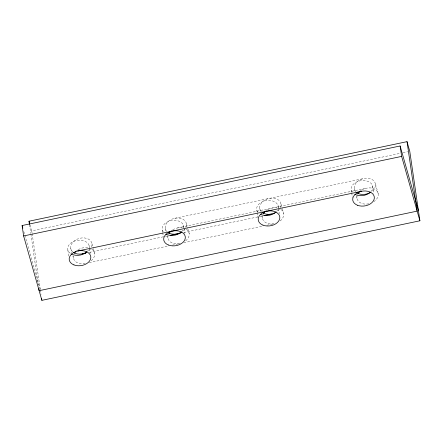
<?xml version="1.0" encoding="UTF-8"?>
<svg xmlns="http://www.w3.org/2000/svg" width="442" height="442" viewBox="0 0 442 442"><rect width="100%" height="100%" fill="white"/><g stroke="black" fill="none" stroke-linecap="round" stroke-linejoin="round"><path stroke-width="0.33" stroke-dasharray="2.21 1.66" d="M30.1 225.077L31.741 230.873L400.314 153.308M403.016 152.739L407.739 151.744M174.689 218.298L363.7 178.524M177.43 227.956L366.44 188.181M89.218 252.399L164.822 236.487M165.496 236.348L167.518 235.917M183.723 232.509L259.327 216.597M260.001 216.458L262.023 216.033M89.256 262.625L168.231 246.006M172.286 245.15L180.386 243.448M183.762 242.735L262.741 226.116M266.791 225.265L274.217 223.702A10.89 7.868 -15.8 0 1 262.509 216.022M375.473 184.099L378.214 193.756M354.208 188.574L355.125 191.795M356.401 196.303L356.948 198.231M280.968 203.989L282.245 208.497M282.427 209.138L283.709 213.646M259.703 208.464L260.614 211.685M261.896 216.188L262.443 218.121M186.463 223.879L187.739 228.387M187.922 229.028L189.198 233.536M165.197 228.354L166.109 231.575M167.391 236.078L167.938 238.011M91.958 243.769L93.234 248.271M93.417 248.918L94.693 253.426M70.692 248.244L71.969 252.747M72.886 255.968L73.433 257.901M23.796 231.509L40.172 289.256M372.628 185.878L373.772 193.695M351.368 190.353L351.65 192.309M351.744 192.961L352.412 197.519M278.123 205.768L278.41 207.723M278.504 208.375L279.267 213.585M256.863 210.243L257.145 212.199M257.238 212.851L257.907 217.409M183.618 225.658L183.905 227.613M183.999 228.26L184.762 233.47M162.358 230.133L162.639 232.083M162.733 232.735L163.402 237.299M89.113 245.548L89.4 247.498M89.494 248.15L90.256 253.36M67.853 250.023L68.897 257.183M31.741 230.873L32.039 232.917M32.139 233.597L40.288 289.444M40.388 290.123L41.023 294.483M29.503 224.619L30.791 233.475M30.89 234.155L38.344 285.234M88.466 249.945A10.89 7.497 -8.3 0 1 87.825 250.879M70.3 253.343A10.89 7.497 -8.3 0 1 75.057 240.896A10.89 7.497 -8.3 0 1 89.284 247.498M182.971 230.055A10.89 7.497 -8.3 0 1 182.336 230.989M163.247 231.928A10.89 7.497 -8.3 0 1 170.932 220.652A10.89 7.497 -8.3 0 1 183.789 227.608M277.477 210.165A10.89 7.497 -8.3 0 1 276.841 211.099M257.752 212.044A10.89 7.497 -8.3 0 1 265.438 200.762A10.89 7.497 -8.3 0 1 278.294 207.718M352.257 192.154A10.89 7.497 -8.3 0 1 362.412 180.551A10.89 7.497 -8.3 0 1 371.346 191.215M186.309 229.243A10.89 7.868 -15.8 0 1 184.872 241.42M179.712 243.586A10.89 7.868 -15.8 0 1 168.004 235.912M170.7 231.376A10.89 7.868 -15.8 0 1 172.264 230.122M172.723 229.829A10.89 7.868 -15.8 0 1 182.9 227.884M91.803 249.128A10.89 7.868 -15.8 0 1 90.367 261.31M85.201 263.476A10.89 7.868 -15.8 0 1 73.499 255.802M76.195 251.266A10.89 7.868 -15.8 0 1 77.759 250.012M78.217 249.719A10.89 7.868 -15.8 0 1 88.394 247.774M72.687 251.852A10.89 7.868 -15.8 0 1 80.184 238.188A10.89 7.868 -15.8 0 1 91.102 247.973M90.455 248.99A10.89 7.868 -15.8 0 1 87.626 251.653M166.8 231.58A10.89 7.868 -15.8 0 1 175.038 218.232A10.89 7.868 -15.8 0 1 185.607 228.083M184.96 229.1A10.89 7.868 -15.8 0 1 182.132 231.763M261.305 211.69A10.89 7.868 -15.8 0 1 269.543 198.342A10.89 7.868 -15.8 0 1 280.112 208.199M279.466 209.21A10.89 7.868 -15.8 0 1 276.637 211.878M280.814 209.353A10.89 7.868 -15.8 0 1 279.377 221.536M265.206 211.486A10.89 7.868 -15.8 0 1 266.769 210.237M267.228 209.939A10.89 7.868 -15.8 0 1 277.405 208M355.81 191.8A10.89 7.868 -15.8 0 1 358.921 180.441A10.89 7.868 -15.8 0 1 373.612 180.618A10.89 7.868 -15.8 0 1 371.142 191.988M361.733 190.049A10.89 7.868 -15.8 0 1 376.38 190.298A10.89 7.868 -15.8 0 1 373.882 201.646M368.722 203.812A10.89 7.868 -15.8 0 1 357.014 196.132M360.202 191.159A10.89 7.868 -15.8 0 1 361.274 190.347"/><path stroke-width="0.66" d="M29.503 224.619L29.006 221.215L407.027 141.655L409.767 151.319L419.9 220.785L41.88 300.345L23.619 235.956L22.1 225.536L400.12 145.976L418.381 210.364M23.619 235.956L401.64 156.402L419.9 220.785M77.947 250.962L361.462 191.292M82.466 253.818L85.842 253.111M170.22 235.354L180.347 233.221M264.725 215.464L271.476 214.044M29.006 221.215L29.371 222.503M22.1 225.536L22.851 228.188M407.027 141.655L417.16 211.127L39.139 290.681L38.841 288.643M400.12 145.976L401.64 156.402M41.581 298.3L41.88 300.345M87.035 251.752A10.89 7.497 -8.3 0 1 71.295 253.968M181.546 231.862A10.89 7.497 -8.3 0 1 165.805 234.078M276.051 211.972A10.89 7.497 -8.3 0 1 260.31 214.188M370.556 192.088A10.89 7.497 -8.3 0 1 354.816 194.303M86.693 252.233A10.89 7.868 -15.8 0 1 73.582 252.537M74.588 253.183A10.89 7.868 -15.8 0 1 75.737 251.719M181.198 232.343A10.89 7.868 -15.8 0 1 168.087 232.647M168.789 233.801A10.89 7.868 -15.8 0 1 170.247 231.829M275.703 212.453A10.89 7.868 -15.8 0 1 262.128 212.425M263.299 213.917A10.89 7.868 -15.8 0 1 264.752 211.939M357.805 194.027A10.89 7.868 -15.8 0 1 360.202 191.159M370.208 192.568A10.89 7.868 -15.8 0 1 356.633 192.541M73.936 264.907A10.89 7.497 -8.3 0 0 90.803 257.918A10.89 7.497 -8.3 0 0 75.267 251.785A10.89 7.497 -8.3 0 0 73.936 264.907M168.441 245.017A10.89 7.497 -8.3 0 0 185.308 238.028A10.89 7.497 -8.3 0 0 169.772 231.895A10.89 7.497 -8.3 0 0 168.441 245.017M262.946 225.133A10.89 7.497 -8.3 0 0 279.814 218.138A10.89 7.497 -8.3 0 0 264.277 212.011A10.89 7.497 -8.3 0 0 262.946 225.133M357.451 205.243A10.89 7.497 -8.3 0 0 374.319 198.248A10.89 7.497 -8.3 0 0 358.782 192.121A10.89 7.497 -8.3 0 0 357.451 205.243"/></g></svg>
